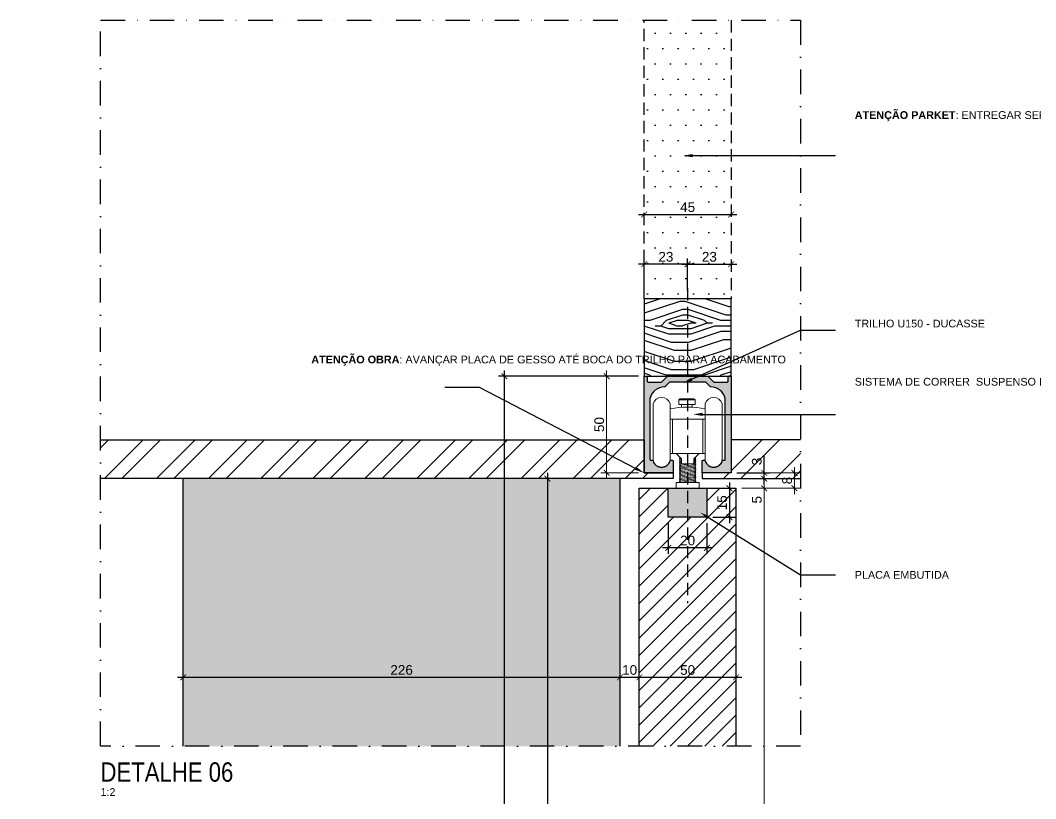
# Model space of a CAD drawing. Header units: millimetres. Extents: x -63251 to 507826, y 5339 to 217512.
# Drawn here: x 153714 to 154239, y 91850 to 92252 of the extents above; entities that cross this region are included whole.
import ezdxf
from ezdxf import colors
from ezdxf.entities.mleader import LeaderData, LeaderLine
from ezdxf.math import Vec2, Vec3

# ---------------------------------------------------------------- set-up
doc = ezdxf.new("R2010")
doc.units = ezdxf.units.MM
doc.header["$PDMODE"] = 3
doc.linetypes.add('TRAÇO 1-1', pattern=[9.525, 6.35, -3.175])
doc.linetypes.add('TRAÇO E PONTO 1-1', pattern=[25.4, 12.7, -6.35, 0, -6.35])
for name, color, linetype in [('A-ANNO-DIMS', 7, 'Continuous'), ('AC-EQUIPAMENTO', 7, 'Continuous'), ('COTAS', 9, 'Continuous'), ('FERRAGEM', 3, 'Continuous'), ('GESSO', 1, 'Continuous'), ('HACHURA', 21, 'Continuous'), ('MARCENARIA . M', 4, 'Continuous'), ('PROJEÇÃO', 8, 'Continuous'), ('TEXTO', 105, 'Continuous'), ('TEXTO TRAÇO PONTO', 105, 'TRAÇO E PONTO 1-1')]:
    doc.layers.add(name, color=color, linetype=linetype)
doc.layers.add('ARQ-COTA', color=12, linetype='Continuous', lineweight=9)
doc.styles.add('1-1', font='arial.ttf', dxfattribs={"height": 0.2})
doc.styles.add('MEDIDA OFICIAL', font='ariblk.ttf')
doc.styles.add('PADRÃO', font='arial.ttf')
doc.styles.add('TITULO', font='swissck.ttf')
doc.dimstyles.new('1-2', dxfattribs={"dimscale": 2, "dimtxt": 2.5, "dimasz": 1.5, "dimexe": 1.5, "dimexo": 1.5, "dimtad": 1, "dimtxsty": 'PADRÃO', "dimblk": 'ARCHTICK', "dimcen": 2.5, "dimdle": 1.5, "dimclrd": 9, "dimclre": 9, "dimclrt": 6, "dimadec": 0, "dimazin": 0, "dimtfac": 1, "dimtmove": 0, "dimatfit": 3, "dimfxl": 1.25, "dimlwd": -1, "dimlwe": -1, "dimarcsym": 0})
doc.dimstyles.new('Med. Ofic.1-2', dxfattribs={"dimscale": 2, "dimtxt": 2.5, "dimasz": 1.5, "dimexe": 1.5, "dimexo": 1.5, "dimtad": 1, "dimtxsty": 'MEDIDA OFICIAL', "dimblk": 'ARCHTICK', "dimcen": 2.5, "dimdle": 1.5, "dimclrd": 9, "dimclre": 9, "dimclrt": 10, "dimadec": 0, "dimazin": 0, "dimtfac": 1, "dimtmove": 0, "dimatfit": 3, "dimfxl": 1.25, "dimlwd": -1, "dimlwe": -1, "dimarcsym": 0})

# ---------------------------------------------------------------- blocks, each defined once
blk = doc.blocks.new('_ArchTick')
at = {"color": 0, "linetype": 'ByBlock', "const_width": 0.15}
blk.add_lwpolyline([(-0.5, -0.5), (0.5, 0.5)], dxfattribs=at)
blk = doc.blocks.new('*D361')
at = {"layer": 'A-ANNO-DIMS', "color": 9, "transparency": 16777216}
for p, q in [((154056.11, 92126.09), (154084.61, 92126.09)), ((154059.11, 92112.64), (154059.11, 92129.09))]:
    blk.add_line(p, q, dxfattribs=at)
at = {"layer": 'Defpoints', "color": 0, "transparency": 16777216}
for p in [(154081.61, 92126.09), (154081.61, 92126.09), (154059.11, 92109.64)]:
    blk.add_point(p, dxfattribs=at)
at = {"layer": 'A-ANNO-DIMS', "color": 9, "transparency": 16777216, "xscale": 3, "yscale": 3, "zscale": 3, "rotation": 180}
blk.add_blockref('_ArchTick', (154059.11, 92126.09), dxfattribs=at)
at = {"layer": 'A-ANNO-DIMS', "color": 9, "transparency": 16777216, "xscale": 3, "yscale": 3, "zscale": 3}
blk.add_blockref('_ArchTick', (154081.61, 92126.09), dxfattribs=at)
at = {"layer": 'A-ANNO-DIMS', "color": 6, "transparency": 16777216, "insert": (154070.36, 92129.9), "char_height": 5, "attachment_point": 5, "style": 'PADRÃO'}
blk.add_mtext('23', dxfattribs=at)
blk = doc.blocks.new('*D362')
at = {"layer": 'A-ANNO-DIMS', "color": 9, "transparency": 16777216}
for p, q in [((154062.11, 92126.09), (154033.61, 92126.09)), ((154036.61, 92112.64), (154036.61, 92129.09)), ((154059.11, 92112.64), (154059.11, 92129.09))]:
    blk.add_line(p, q, dxfattribs=at)
at = {"layer": 'Defpoints', "color": 0, "transparency": 16777216}
for p in [(154036.61, 92126.09), (154036.61, 92109.64), (154059.11, 92109.64)]:
    blk.add_point(p, dxfattribs=at)
at = {"layer": 'A-ANNO-DIMS', "color": 9, "transparency": 16777216, "xscale": 3, "yscale": 3, "zscale": 3, "rotation": 180}
blk.add_blockref('_ArchTick', (154036.61, 92126.09), dxfattribs=at)
at = {"layer": 'A-ANNO-DIMS', "color": 9, "transparency": 16777216, "xscale": 3, "yscale": 3, "zscale": 3}
blk.add_blockref('_ArchTick', (154059.11, 92126.09), dxfattribs=at)
at = {"layer": 'A-ANNO-DIMS', "color": 6, "transparency": 16777216, "insert": (154047.86, 92129.9), "char_height": 5, "attachment_point": 5, "style": 'PADRÃO'}
blk.add_mtext('23', dxfattribs=at)
blk = doc.blocks.new('*D363')
at = {"layer": 'A-ANNO-DIMS', "color": 9, "transparency": 16777216}
blk.add_line((154033.61, 92151.79), (154084.61, 92151.79), dxfattribs=at)
at = {"layer": 'Defpoints', "color": 0, "transparency": 16777216}
for p in [(154036.61, 92151.79), (154081.61, 92151.79), (154081.61, 92151.79)]:
    blk.add_point(p, dxfattribs=at)
at = {"layer": 'A-ANNO-DIMS', "color": 9, "transparency": 16777216, "xscale": 3, "yscale": 3, "zscale": 3, "rotation": 180}
blk.add_blockref('_ArchTick', (154036.61, 92151.79), dxfattribs=at)
at = {"layer": 'A-ANNO-DIMS', "color": 9, "transparency": 16777216, "xscale": 3, "yscale": 3, "zscale": 3}
blk.add_blockref('_ArchTick', (154081.61, 92151.79), dxfattribs=at)
at = {"layer": 'A-ANNO-DIMS', "color": 6, "transparency": 16777216, "insert": (154059.11, 92155.58), "char_height": 5, "attachment_point": 5, "style": 'PADRÃO'}
blk.add_mtext('45', dxfattribs=at)
blk = doc.blocks.new('*D364')
at = {"layer": 'A-ANNO-DIMS', "color": 9, "transparency": 16777216}
for p, q in [((154049.11, 91992.14), (154049.11, 91976.3)), ((154069.11, 91992.14), (154069.11, 91976.3)), ((154072.11, 91979.3), (154046.11, 91979.3))]:
    blk.add_line(p, q, dxfattribs=at)
at = {"layer": 'Defpoints', "color": 0, "transparency": 16777216}
for p in [(154049.11, 91995.14), (154069.11, 91995.14), (154049.11, 91979.3)]:
    blk.add_point(p, dxfattribs=at)
at = {"layer": 'A-ANNO-DIMS', "color": 9, "transparency": 16777216, "xscale": 3, "yscale": 3, "zscale": 3, "rotation": 180}
blk.add_blockref('_ArchTick', (154049.11, 91979.3), dxfattribs=at)
at = {"layer": 'A-ANNO-DIMS', "color": 9, "transparency": 16777216, "xscale": 3, "yscale": 3, "zscale": 3}
blk.add_blockref('_ArchTick', (154069.11, 91979.3), dxfattribs=at)
at = {"layer": 'A-ANNO-DIMS', "color": 6, "transparency": 16777216, "insert": (154059.11, 91983.11), "char_height": 5, "attachment_point": 5, "style": 'PADRÃO'}
blk.add_mtext('20', dxfattribs=at)
blk = doc.blocks.new('*D365')
at = {"layer": 'A-ANNO-DIMS', "color": 9, "transparency": 16777216}
for p, q in [((154072.11, 92010.14), (154083.73, 92010.14)), ((154080.73, 92013.14), (154080.73, 91992.14)), ((154072.11, 91995.14), (154083.73, 91995.14))]:
    blk.add_line(p, q, dxfattribs=at)
at = {"layer": 'Defpoints', "color": 0, "transparency": 16777216}
for p in [(154069.11, 92010.14), (154069.11, 91995.14), (154080.73, 91995.14)]:
    blk.add_point(p, dxfattribs=at)
at = {"layer": 'A-ANNO-DIMS', "color": 9, "transparency": 16777216, "xscale": 3, "yscale": 3, "zscale": 3}
for p, rotation in [((154080.73, 92010.14), 90), ((154080.73, 91995.14), 270)]:
    blk.add_blockref('_ArchTick', p, dxfattribs=dict(at, rotation=rotation))
at = {"layer": 'A-ANNO-DIMS', "color": 6, "transparency": 16777216, "insert": (154076.93, 92002.64), "char_height": 5, "attachment_point": 5, "rotation": 90, "style": 'PADRÃO'}
blk.add_mtext('15', dxfattribs=at)
blk = doc.blocks.new('*D366')
at = {"layer": 'A-ANNO-DIMS', "color": 9, "transparency": 16777216}
blk.add_line((154087.11, 91912.33), (154031.11, 91912.33), dxfattribs=at)
at = {"layer": 'Defpoints', "color": 0, "transparency": 16777216}
for p in [(154034.11, 91912.33), (154034.11, 91912.33), (154084.11, 91912.33)]:
    blk.add_point(p, dxfattribs=at)
at = {"layer": 'A-ANNO-DIMS', "color": 9, "transparency": 16777216, "xscale": 3, "yscale": 3, "zscale": 3, "rotation": 180}
blk.add_blockref('_ArchTick', (154034.11, 91912.33), dxfattribs=at)
at = {"layer": 'A-ANNO-DIMS', "color": 9, "transparency": 16777216, "xscale": 3, "yscale": 3, "zscale": 3}
blk.add_blockref('_ArchTick', (154084.11, 91912.33), dxfattribs=at)
at = {"layer": 'A-ANNO-DIMS', "color": 6, "transparency": 16777216, "insert": (154059.11, 91916.13), "char_height": 5, "attachment_point": 5, "style": 'PADRÃO'}
blk.add_mtext('50', dxfattribs=at)
blk = doc.blocks.new('*D367')
at = {"layer": 'A-ANNO-DIMS', "color": 9, "transparency": 16777216}
blk.add_line((154037.11, 91912.33), (154021.11, 91912.33), dxfattribs=at)
at = {"layer": 'Defpoints', "color": 0, "transparency": 16777216}
for p in [(154024.11, 91912.33), (154024.11, 91912.33), (154034.11, 91912.33)]:
    blk.add_point(p, dxfattribs=at)
at = {"layer": 'A-ANNO-DIMS', "color": 9, "transparency": 16777216, "xscale": 3, "yscale": 3, "zscale": 3, "rotation": 180}
blk.add_blockref('_ArchTick', (154024.11, 91912.33), dxfattribs=at)
at = {"layer": 'A-ANNO-DIMS', "color": 9, "transparency": 16777216, "xscale": 3, "yscale": 3, "zscale": 3}
blk.add_blockref('_ArchTick', (154034.11, 91912.33), dxfattribs=at)
at = {"layer": 'A-ANNO-DIMS', "color": 6, "transparency": 16777216, "insert": (154029.11, 91916.13), "char_height": 5, "attachment_point": 5, "style": 'PADRÃO'}
blk.add_mtext('10', dxfattribs=at)
blk = doc.blocks.new('*D368')
at = {"layer": 'A-ANNO-DIMS', "color": 9, "transparency": 16777216}
blk.add_line((154027.11, 91912.33), (153795.11, 91912.33), dxfattribs=at)
at = {"layer": 'Defpoints', "color": 0, "transparency": 16777216}
for p in [(153798.11, 91912.33), (153798.11, 91912.33), (154024.11, 91912.33)]:
    blk.add_point(p, dxfattribs=at)
at = {"layer": 'A-ANNO-DIMS', "color": 9, "transparency": 16777216, "xscale": 3, "yscale": 3, "zscale": 3, "rotation": 180}
blk.add_blockref('_ArchTick', (153798.11, 91912.33), dxfattribs=at)
at = {"layer": 'A-ANNO-DIMS', "color": 9, "transparency": 16777216, "xscale": 3, "yscale": 3, "zscale": 3}
blk.add_blockref('_ArchTick', (154024.11, 91912.33), dxfattribs=at)
at = {"layer": 'A-ANNO-DIMS', "color": 6, "transparency": 16777216, "insert": (153911.11, 91916.13), "char_height": 5, "attachment_point": 5, "style": 'PADRÃO'}
blk.add_mtext('226', dxfattribs=at)
blk = doc.blocks.new('*D491')
at = {"layer": 'A-ANNO-DIMS', "color": 9, "transparency": 16777216}
for p, q in [((154098.71, 92018.14), (154098.71, 92026.92)), ((154084.61, 92018.14), (154101.71, 92018.14)), ((154084.61, 92015.14), (154101.71, 92015.14)), ((154098.71, 92012.14), (154098.71, 92018.14))]:
    blk.add_line(p, q, dxfattribs=at)
at = {"layer": 'Defpoints', "color": 0, "transparency": 16777216}
for p in [(154081.61, 92018.14), (154081.61, 92015.14), (154098.71, 92018.14)]:
    blk.add_point(p, dxfattribs=at)
at = {"layer": 'A-ANNO-DIMS', "color": 9, "transparency": 16777216, "xscale": 3, "yscale": 3, "zscale": 3}
for p, rotation in [((154098.71, 92018.14), 90), ((154098.71, 92015.14), 270)]:
    blk.add_blockref('_ArchTick', p, dxfattribs=dict(at, rotation=rotation))
at = {"layer": 'A-ANNO-DIMS', "color": 6, "transparency": 16777216, "insert": (154094.91, 92024.03), "char_height": 5, "attachment_point": 5, "rotation": 90, "style": 'PADRÃO'}
blk.add_mtext('3', dxfattribs=at)
blk = doc.blocks.new('*D492')
at = {"layer": 'COTAS', "color": 9, "linetype": 'Continuous', "transparency": 16777216}
blk.add_line((153986.56, 92018.14), (153986.56, 91530.67), dxfattribs=at)
at = {"layer": 'COTAS', "color": 9, "transparency": 16777216}
for p, q in [((153989.56, 92015.14), (153989.56, 92015.14)), ((153989.56, 91533.67), (153989.56, 91533.67))]:
    blk.add_line(p, q, dxfattribs=at)
at = {"layer": 'Defpoints', "color": 0, "transparency": 16777216}
for p in [(153986.56, 92015.14), (153986.56, 91533.67), (153986.56, 91533.67)]:
    blk.add_point(p, dxfattribs=at)
at = {"layer": 'COTAS', "color": 9, "transparency": 16777216, "xscale": 3, "yscale": 3, "zscale": 3}
for p, rotation in [((153986.56, 92015.14), 90), ((153986.56, 91533.67), 270)]:
    blk.add_blockref('_ArchTick', p, dxfattribs=dict(at, rotation=rotation))
at = {"layer": 'COTAS', "color": 10, "transparency": 16777216, "insert": (153982.72, 91774.41), "char_height": 5, "attachment_point": 5, "rotation": 90, "style": 'MEDIDA OFICIAL'}
blk.add_mtext('2925', dxfattribs=at)
blk = doc.blocks.new('*D493')
at = {"layer": 'COTAS', "color": 9, "transparency": 16777216}
for p, q in [((154033.61, 92068.14), (153961.24, 92068.14)), ((153973.72, 91533.67), (153961.24, 91533.67))]:
    blk.add_line(p, q, dxfattribs=at)
at = {"layer": 'COTAS', "color": 9, "linetype": 'Continuous', "transparency": 16777216}
blk.add_line((153964.24, 92071.14), (153964.24, 91530.67), dxfattribs=at)
at = {"layer": 'Defpoints', "color": 0, "transparency": 16777216}
for p in [(154036.61, 92068.14), (153964.24, 91533.67), (153976.72, 91533.67)]:
    blk.add_point(p, dxfattribs=at)
at = {"layer": 'COTAS', "color": 9, "transparency": 16777216, "xscale": 3, "yscale": 3, "zscale": 3}
for p, rotation in [((153964.24, 92068.14), 90), ((153964.24, 91533.67), 270)]:
    blk.add_blockref('_ArchTick', p, dxfattribs=dict(at, rotation=rotation))
at = {"layer": 'COTAS', "color": 10, "transparency": 16777216, "insert": (153960.41, 91800.91), "char_height": 5, "attachment_point": 5, "rotation": 90, "style": 'MEDIDA OFICIAL'}
blk.add_mtext('2978', dxfattribs=at)
blk = doc.blocks.new('*D494')
at = {"layer": 'ARQ-COTA', "color": 9, "transparency": 16777216}
for p, q in [((154087.11, 92010.14), (154101.71, 92010.14)), ((154098.71, 92013.14), (154098.71, 91535.67)), ((154087.11, 91538.67), (154101.71, 91538.67))]:
    blk.add_line(p, q, dxfattribs=at)
at = {"layer": 'Defpoints', "color": 0, "transparency": 16777216}
for p in [(154084.11, 92010.14), (154084.11, 91538.67), (154098.71, 91538.67)]:
    blk.add_point(p, dxfattribs=at)
at = {"layer": 'ARQ-COTA', "color": 9, "transparency": 16777216, "xscale": 3, "yscale": 3, "zscale": 3}
for p, rotation in [((154098.71, 92010.14), 90), ((154098.71, 91538.67), 270)]:
    blk.add_blockref('_ArchTick', p, dxfattribs=dict(at, rotation=rotation))
at = {"layer": 'ARQ-COTA', "color": 6, "transparency": 16777216, "insert": (154094.91, 91774.41), "char_height": 5, "attachment_point": 5, "rotation": 90, "style": 'PADRÃO'}
blk.add_mtext('2915', dxfattribs=at)
blk = doc.blocks.new('*D496')
at = {"layer": 'ARQ-COTA', "color": 9, "transparency": 16777216}
for p, q in [((154087.11, 92015.14), (154101.71, 92015.14)), ((154098.71, 92018.14), (154098.71, 92010.14)), ((154087.11, 92010.14), (154101.71, 92010.14)), ((154098.71, 92010.14), (154098.71, 92001.33))]:
    blk.add_line(p, q, dxfattribs=at)
at = {"layer": 'Defpoints', "color": 0, "transparency": 16777216}
for p in [(154084.11, 92015.14), (154084.11, 92010.14), (154098.71, 92010.14)]:
    blk.add_point(p, dxfattribs=at)
at = {"layer": 'ARQ-COTA', "color": 9, "transparency": 16777216, "xscale": 3, "yscale": 3, "zscale": 3}
for p, rotation in [((154098.71, 92015.14), 90), ((154098.71, 92010.14), 270)]:
    blk.add_blockref('_ArchTick', p, dxfattribs=dict(at, rotation=rotation))
at = {"layer": 'ARQ-COTA', "color": 6, "transparency": 16777216, "insert": (154094.92, 92004.24), "char_height": 5, "attachment_point": 5, "rotation": 90, "style": 'PADRÃO'}
blk.add_mtext('5', dxfattribs=at)
blk = doc.blocks.new('*D497')
at = {"layer": 'ARQ-COTA', "color": 9, "transparency": 16777216}
for p, q in [((154114.38, 92007.14), (154114.38, 92021.14)), ((154084.61, 92018.14), (154117.38, 92018.14)), ((154087.11, 92010.14), (154117.38, 92010.14))]:
    blk.add_line(p, q, dxfattribs=at)
at = {"layer": 'Defpoints', "color": 0, "transparency": 16777216}
for p in [(154081.61, 92018.14), (154114.38, 92018.14), (154084.11, 92010.14)]:
    blk.add_point(p, dxfattribs=at)
at = {"layer": 'ARQ-COTA', "color": 9, "transparency": 16777216, "xscale": 3, "yscale": 3, "zscale": 3}
for p, rotation in [((154114.38, 92018.14), 90), ((154114.38, 92010.14), 270)]:
    blk.add_blockref('_ArchTick', p, dxfattribs=dict(at, rotation=rotation))
at = {"layer": 'ARQ-COTA', "color": 6, "transparency": 16777216, "insert": (154110.58, 92014.14), "char_height": 5, "attachment_point": 5, "rotation": 90, "style": 'PADRÃO'}
blk.add_mtext('8', dxfattribs=at)
blk = doc.blocks.new('*D498')
at = {"layer": 'ARQ-COTA', "color": 9, "transparency": 16777216}
for p, q in [((154033.61, 92068.14), (154014.21, 92068.14)), ((154017.21, 92071.14), (154017.21, 92015.14)), ((154033.61, 92018.14), (154014.21, 92018.14))]:
    blk.add_line(p, q, dxfattribs=at)
at = {"layer": 'Defpoints', "color": 0, "transparency": 16777216}
for p in [(154036.61, 92068.14), (154017.21, 92018.14), (154036.61, 92018.14)]:
    blk.add_point(p, dxfattribs=at)
at = {"layer": 'ARQ-COTA', "color": 9, "transparency": 16777216, "xscale": 3, "yscale": 3, "zscale": 3}
for p, rotation in [((154017.21, 92068.14), 90), ((154017.21, 92018.14), 270)]:
    blk.add_blockref('_ArchTick', p, dxfattribs=dict(at, rotation=rotation))
at = {"layer": 'ARQ-COTA', "color": 6, "transparency": 16777216, "insert": (154013.41, 92043.14), "char_height": 5, "attachment_point": 5, "rotation": 90, "style": 'PADRÃO'}
blk.add_mtext('50', dxfattribs=at)

msp = doc.modelspace()

# ---------------------------------------------------------------- hatches: boundary and pattern name
at = {"layer": 'AC-EQUIPAMENTO'}
h = msp.add_hatch(dxfattribs=at)
h.set_pattern_fill('ANSI31', color=8, scale=2)
h.set_pattern_definition([(45, (958.4336, 3613.504), (-4.49012806, 4.49012806), [])])
h.paths.add_polyline_path([(154034.114, 91876.718), (154084.114, 91876.718), (154084.114, 92010.143), (154069.114, 92010.143), (154069.114, 91995.143), (154049.114, 91995.143), (154049.114, 92010.143), (154034.114, 92010.143)])
at = {"layer": 'HACHURA', "true_color": 0x636466}
h = msp.add_hatch(dxfattribs=at)
h.set_pattern_fill('PATRON00077', color=251, scale=40, angle=135, pattern_type=2)
h.set_pattern_definition([(135, (93936.83, -17138.35), (-56.568542, 4e-15), [2, -38]), (225, (93915.618, -17136.934), (-7e-15, -56.568542), [4, -36]), (180, (93924.103, -17139.762), (-28.284271, -28.284271), [2.828, -8.484, 2.828, -5.656, 19.8, -16.9725425]), (180, (93939.66, -17138.348), (-28.284271, -28.284271), [2.8284, -5.6568, 2.8284, -45.2549425]), (180, (93926.931, -17131.277), (-28.284271, -28.284271), [2.8284, -53.740142]), (180, (93925.517, -17127.035), (-28.284271, -28.284271), [2.8284, -53.740142]), (180, (93926.931, -17134.106), (-28.284271, -28.284271), [2.8284, -53.740142]), (180, (93926.931, -17136.934), (-28.284271, -28.284271), [5.6568, -50.911742]), (180, (93898.647, -17151.076), (-28.284271, -28.284271), [5.6568, -50.911742]), (180, (93928.346, -17141.177), (-28.284271, -28.284271), [11.3136, -45.254942]), (180, (93928.346, -17144.005), (-28.284271, -28.284271), [11.3136, -45.254942]), (180, (93901.476, -17134.106), (-28.284271, -28.284271), [11.3136, -45.254942]), (180, (93926.931, -17148.248), (-28.284271, -28.284271), [8.48528, -48.083262]), (180, (93928.346, -17158.147), (-28.284271, -28.284271), [8.48528, -48.083262]), (180, (93928.346, -17152.49), (-28.284271, -28.284271), [8.48528, -48.083262]), (180, (93901.476, -17142.59), (-28.284271, -28.284271), [14.142136, -42.426406]), (180, (93902.89, -17146.834), (-28.284271, -28.284271), [14.142136, -42.426406]), (180, (93907.132, -17136.934), (-28.284271, -28.284271), [19.79899, -36.769553]), (161.565051, (93931.174, -17138.348), (-28.2842713, 28.2842712), [4.472136, -84.970583]), (161.565051, (93917.032, -17141.177), (-28.2842713, 28.2842712), [4.472136, -84.970583]), (161.565051, (93921.275, -17139.762), (-28.2842713, 28.2842712), [4.472136, -84.970583]), (161.565051, (93935.417, -17136.934), (-28.2842713, 28.2842712), [8.944272, -80.498447]), (161.565051, (93917.032, -17144.005), (-28.2842713, 28.2842712), [13.416408, -76.026311]), (161.565051, (93918.446, -17148.248), (-28.2842713, 28.2842712), [17.888544, -71.554175]), (161.565051, (93919.86, -17152.49), (-28.2842713, 28.2842712), [17.888544, -71.554175]), (161.565051, (93915.618, -17165.218), (-28.2842713, 28.2842712), [17.888544, -71.554175]), (161.565051, (93918.446, -17162.39), (-28.2842713, 28.2842712), [22.36068, -67.082039]), (161.565051, (93919.86, -17158.147), (-28.2842713, 28.2842712), [22.36068, -67.082039]), (198.434949, (93921.275, -17136.934), (-28.2842712, -28.2842712), [4.472136, -84.970583]), (198.434949, (93928.346, -17138.348), (-28.2842712, -28.2842712), [4.472136, -84.970583]), (198.434949, (93936.831, -17138.348), (-28.2842712, -28.2842712), [8.944272, -80.498447]), (198.434949, (93924.103, -17134.106), (-28.2842712, -28.2842712), [8.944272, -80.498447]), (198.434949, (93941.074, -17139.762), (-28.2842712, -28.2842712), [13.416408, -76.026311]), (198.434949, (93943.902, -17142.591), (-28.2842712, -28.2842712), [17.888544, -71.554175]), (198.434949, (93917.032, -17118.55), (-28.2842712, -28.2842712), [17.888544, -71.554175]), (198.434949, (93924.103, -17131.277), (-28.2842712, -28.2842712), [17.888544, -71.554175]), (198.434949, (93921.275, -17122.792), (-28.2842712, -28.2842712), [22.36068, -67.082039]), (198.434949, (93922.689, -17127.035), (-28.2842712, -28.2842712), [22.36068, -67.082039])])
h.paths.add_polyline_path([(154081.614, 92068.143), (154081.614, 92108.143), (154036.614, 92108.143), (154036.614, 92068.143)])
at = {"layer": 'HACHURA'}
h = msp.add_hatch(dxfattribs=at)
h.set_pattern_fill('ANSI32', color=8, scale=2)
h.set_pattern_definition([(45, (-124173.78, 25838.422), (-13.4703842, 13.4703842), []), (45, (-124164.8, 25838.422), (-13.4703842, 13.4703842), [])])
h.paths.add_polyline_path([(153755.29, 92035.143), (153755.29, 92015.143), (154051.614, 92015.143), (154051.614, 92018.143), (154036.614, 92018.143), (154036.614, 92035.143)])
h = msp.add_hatch(dxfattribs=at)
h.set_pattern_fill('ANSI32', color=8, scale=2)
h.set_pattern_definition([(45, (-124203.782, 25838.422), (-13.4703842, 13.4703842), []), (45, (-124194.801, 25838.422), (-13.4703842, 13.4703842), [])])
h.paths.add_polyline_path([(154117.586, 92015.143), (154117.586, 92035.143), (154081.614, 92035.143), (154081.614, 92018.143), (154066.614, 92018.143), (154066.614, 92015.143)])
at = {"layer": 'HACHURA', "true_color": 0xba9673}
h = msp.add_hatch(color=33, dxfattribs=at)
h.dxf.hatch_style = 1
h.paths.add_polyline_path([(153798.114, 91876.718), (154024.114, 91876.718), (154024.114, 92015.143), (153798.114, 92015.144)])
at = {"layer": 'MARCENARIA . M'}
h = msp.add_hatch(dxfattribs=at)
h.set_pattern_fill('DOTS', color=8, scale=5)
h.set_pattern_definition([(0, (36670.4204, 62210.147), (3.96875, 7.9375), [0, -7.9375])])
h.paths.add_polyline_path([(154081.614, 92252.273), (154036.614, 92252.273), (154036.614, 92108.143), (154081.614, 92108.143)])
h = msp.add_hatch(color=8, dxfattribs=at)
h.dxf.hatch_style = 1
h.paths.add_polyline_path([(154041.2, 92024.279, 0.3360552), (154040.719, 92024.643), (154040.114, 92024.643, -0.4142136), (154039.614, 92025.143), (154039.614, 92056.643, -0.3352357), (154047.16, 92062.641, 0.1925047), (154047.501, 92062.787), (154049.71, 92064.997, -0.1989124), (154050.064, 92065.143), (154058.537, 92065.143, 0.2679492), (154058.97, 92065.393), (154059.114, 92065.643), (154059.259, 92065.393, 0.2679492), (154059.692, 92065.143), (154068.165, 92065.143, -0.1989124), (154068.518, 92064.997), (154070.728, 92062.787, 0.1925047), (154071.069, 92062.641, -0.3352357), (154078.614, 92056.643), (154078.614, 92025.143, -0.4142136), (154078.114, 92024.643), (154077.51, 92024.643, 0.3360552), (154077.029, 92024.279, -0.3533018), (154072.614, 92021.143, -0.3533018), (154068.2, 92024.279, 0.3360552), (154067.719, 92024.643), (154067.114, 92024.643, 0.4142136), (154066.614, 92024.143), (154066.614, 92018.143), (154081.614, 92018.143), (154081.614, 92038.143), (154081.614, 92068.143), (154080.614, 92068.143, 0.4142136), (154080.114, 92067.643), (154080.114, 92065.643, -0.4142136), (154079.614, 92065.143), (154072.821, 92065.143, -0.1989124), (154072.468, 92065.29), (154069.761, 92067.997, 0.1989124), (154069.407, 92068.143), (154048.821, 92068.143, 0.1989124), (154048.468, 92067.997), (154045.761, 92065.29, -0.1989124), (154045.407, 92065.143), (154039.614, 92065.143), (154038.614, 92065.143, -0.4142136), (154038.114, 92065.643), (154038.114, 92067.643, 0.4142136), (154037.614, 92068.143), (154036.614, 92068.143), (154036.614, 92018.143), (154051.614, 92018.143), (154051.614, 92024.143, 0.4142136), (154051.114, 92024.643), (154050.51, 92024.643, 0.3360552), (154050.029, 92024.279, -0.3533018), (154045.614, 92021.143, -0.3533018)])
h = msp.add_hatch(color=8, dxfattribs=at)
h.dxf.hatch_style = 1
h.paths.add_polyline_path([(154049.114, 92010.143), (154049.114, 91995.143), (154069.114, 91995.143), (154069.114, 92010.143)])

# ---------------------------------------------------------------- linework, layer by layer
at = {"layer": 'FERRAGEM', "color": 1, "lineweight": 5}
for p, q in [((154050.029, 92045.981), (154068.2, 92045.981)), ((154050.029, 92028.182), (154053.113, 92028.182)), ((154065.116, 92028.182), (154068.2, 92028.182)), ((154059.114, 92015.143), (154059.114, 92012.143))]:
    msp.add_line(p, q, dxfattribs=at)
at = {"layer": 'FERRAGEM'}
for points in [[(154036.614, 92068.143), (154081.614, 92068.143), (154081.614, 92108.143), (154036.614, 92108.143)], [(154049.114, 92010.143), (154069.114, 92010.143), (154069.114, 91995.143), (154049.114, 91995.143)]]:
    msp.add_lwpolyline(points, close=True, dxfattribs=at)
msp.add_lwpolyline([(154045.614, 92021.143, 0.3533018), (154050.029, 92024.279, -0.3360552), (154050.51, 92024.643), (154051.114, 92024.643, -0.4142136), (154051.614, 92024.143), (154051.614, 92018.143), (154036.614, 92018.143), (154036.614, 92068.143), (154037.614, 92068.143, -0.4142136), (154038.114, 92067.643), (154038.114, 92065.643, 0.4142136), (154038.614, 92065.143), (154039.614, 92065.143), (154045.407, 92065.143, 0.1989124), (154045.761, 92065.29), (154048.468, 92067.997, -0.1989124), (154048.821, 92068.143), (154069.407, 92068.143, -0.1989124), (154069.761, 92067.997), (154072.468, 92065.29, 0.1989124), (154072.821, 92065.143), (154079.614, 92065.143, 0.4142136), (154080.114, 92065.643), (154080.114, 92067.643, -0.4142136), (154080.614, 92068.143), (154081.614, 92068.143), (154081.614, 92018.143), (154066.614, 92018.143), (154066.614, 92024.143, -0.4142136), (154067.114, 92024.643), (154067.719, 92024.643, -0.3360552), (154068.2, 92024.279, 0.3533018), (154072.614, 92021.143, 0.3533018), (154077.029, 92024.279, -0.3360552), (154077.51, 92024.643), (154078.114, 92024.643, 0.4142136), (154078.614, 92025.143), (154078.614, 92056.643, 0.3352357), (154071.069, 92062.641, -0.1925047), (154070.728, 92062.787), (154068.518, 92064.997, 0.1989124), (154068.165, 92065.143), (154059.692, 92065.143, -0.2679492), (154059.259, 92065.393), (154059.114, 92065.643), (154058.97, 92065.393, -0.2679492), (154058.537, 92065.143), (154050.064, 92065.143, 0.1989124), (154049.71, 92064.997), (154047.501, 92062.787, -0.1925047), (154047.16, 92062.641, 0.3352357), (154039.614, 92056.643), (154039.614, 92025.143, 0.4142136), (154040.114, 92024.643), (154040.719, 92024.643, -0.3360552), (154041.2, 92024.279, 0.3533018), (154045.614, 92021.143, -0.3533018)], format="xyb", dxfattribs=at)
at = {"layer": 'FERRAGEM', "color": 1, "lineweight": 5}
for points in [[(154041.2, 92024.294), (154041.2, 92053.992, -0.7138097), (154050.029, 92053.992), (154050.029, 92024.294, -0.7138097)], [(154068.2, 92024.294), (154068.2, 92053.992, -0.7138097), (154077.029, 92053.992), (154077.029, 92024.294, -0.7138097)]]:
    msp.add_lwpolyline(points, format="xyb", close=True, dxfattribs=at)
for points in [[(154054.508, 92053.47), (154054.508, 92055.837), (154055.154, 92056.482), (154062.363, 92056.482), (154063.008, 92055.837), (154063.008, 92053.47)], [(154054.508, 92055.837), (154063.008, 92055.837)], [(154054.508, 92053.47), (154063.008, 92053.47)], [(154056.014, 92052.091), (154056.014, 92053.47)], [(154061.502, 92052.116), (154061.502, 92053.47)], [(154051.219, 92028.182), (154051.219, 92045.981), (154067.01, 92045.981), (154067.01, 92028.182), (154051.219, 92028.182)], [(154065.116, 92028.182), (154062.295, 92025.362), (154062.295, 92022.764), (154055.933, 92022.764), (154055.933, 92025.362), (154053.113, 92028.182)], [(154054.929, 92020.787), (154055.334, 92021.192), (154054.929, 92021.597), (154055.334, 92021.867), (154054.929, 92022.272), (154055.334, 92022.542), (154054.929, 92022.947), (154055.334, 92023.217), (154054.929, 92023.622), (154055.334, 92023.892), (154054.929, 92024.297), (154055.334, 92024.567), (154054.929, 92024.972), (154055.334, 92025.242), (154054.929, 92025.647), (154055.334, 92025.917), (154054.929, 92026.322), (154054.951, 92026.345)], [(154055.805, 92025.49), (154054.929, 92025.377)], [(154054.929, 92024.702), (154055.933, 92024.832)], [(154054.929, 92024.027), (154055.933, 92024.157)], [(154062.295, 92024.978), (154063.3, 92025.107), (154062.895, 92025.512), (154063.3, 92025.782)], [(154062.295, 92024.302), (154063.3, 92024.432), (154062.895, 92024.837), (154063.3, 92025.107)], [(154062.295, 92023.627), (154063.3, 92023.757), (154062.895, 92024.162), (154063.3, 92024.432), (154062.295, 92024.302)], [(154062.629, 92025.696), (154063.3, 92025.782), (154063.008, 92026.075)], [(154054.843, 92019.965), (154063.214, 92021.045), (154062.809, 92021.451), (154063.214, 92021.721), (154054.843, 92020.64)], [(154054.929, 92023.352), (154055.933, 92023.482)], [(154055.933, 92023.482), (154054.929, 92023.352)], [(154054.929, 92021.327), (154063.3, 92022.407), (154062.895, 92022.812), (154063.3, 92023.082)], [(154055.933, 92022.806), (154054.929, 92022.677)], [(154054.929, 92022.677), (154055.933, 92022.806)], [(154054.929, 92022.002), (154060.834, 92022.764)], [(154054.929, 92020.651), (154063.3, 92021.732), (154062.895, 92022.137), (154063.3, 92022.407)], [(154054.929, 92019.301), (154063.3, 92020.381), (154062.895, 92020.786), (154063.3, 92021.057), (154054.929, 92019.976)], [(154055.117, 92013.143), (154055.334, 92013.36), (154054.929, 92013.63), (154055.334, 92014.035), (154054.929, 92014.305), (154055.334, 92014.71), (154054.929, 92015.115), (154055.334, 92015.521), (154054.929, 92015.791), (154055.334, 92016.196), (154054.929, 92016.466), (154055.334, 92016.871), (154054.929, 92017.141), (154055.334, 92017.546), (154054.929, 92017.951), (154055.334, 92018.356), (154054.929, 92018.626), (154055.334, 92019.031), (154054.929, 92019.301), (154055.334, 92019.706), (154054.929, 92019.976), (154055.334, 92020.381), (154054.929, 92020.786)], [(154054.929, 92018.626), (154063.3, 92019.706), (154062.895, 92020.111), (154063.3, 92020.381)], [(154054.929, 92017.951), (154063.3, 92019.031), (154062.895, 92019.436), (154063.3, 92019.706)], [(154054.929, 92017.276), (154063.3, 92018.356), (154062.895, 92018.761), (154063.3, 92019.031)], [(154062.295, 92022.952), (154063.3, 92023.082), (154062.895, 92023.487), (154063.3, 92023.757), (154062.295, 92023.627)], [(154054.843, 92016.59), (154063.214, 92017.67), (154062.809, 92018.075), (154063.214, 92018.345), (154054.843, 92017.265)], [(154054.843, 92013.214), (154063.214, 92014.294), (154062.809, 92014.699), (154063.214, 92014.969), (154054.843, 92013.889)], [(154054.929, 92015.926), (154063.3, 92017.006), (154062.895, 92017.411), (154063.3, 92017.681), (154054.929, 92016.601)], [(154054.929, 92015.251), (154063.3, 92016.331), (154062.895, 92016.736), (154063.3, 92017.006)], [(154054.929, 92014.575), (154063.3, 92015.656), (154062.895, 92016.061), (154063.3, 92016.331)], [(154054.929, 92013.9), (154063.3, 92014.98), (154062.895, 92015.386), (154063.3, 92015.656)], [(154059.527, 92013.143), (154063.3, 92013.63), (154062.895, 92014.035), (154063.3, 92014.305), (154054.929, 92013.225)], [(154063.112, 92013.143), (154062.895, 92013.36), (154063.3, 92013.63)]]:
    msp.add_lwpolyline(points, dxfattribs=at)
msp.add_lwpolyline([(154053.113, 92013.143), (154065.116, 92013.143), (154065.116, 92010.143), (154053.113, 92010.143)], close=True, dxfattribs=at)
msp.add_arc((154059.114, 92005.204), 46.973, 78.84742, 101.15258, dxfattribs=at)
at = {"layer": 'GESSO', "color": 1}
for points in [[(153755.29, 92035.143), (154036.614, 92035.143), (154036.614, 92018.143), (154051.614, 92018.143), (154051.614, 92015.143), (153755.29, 92015.143)], [(154117.586, 92035.143), (154081.614, 92035.143), (154081.614, 92018.143), (154066.614, 92018.143), (154066.614, 92015.143), (154117.586, 92015.143)]]:
    msp.add_lwpolyline(points, dxfattribs=at)
at = {"layer": 'MARCENARIA . M', "color": 254, "linetype": 'TRAÇO 1-1'}
msp.add_line((154059.114, 92113.642), (154059.114, 91950.659), dxfattribs=at)
at = {"layer": 'MARCENARIA . M'}
for p, q in [((153798.114, 91876.718), (153798.114, 92015.143)), ((153798.114, 91876.718), (153798.114, 92015.143)), ((154024.114, 91876.718), (154024.114, 92015.143))]:
    msp.add_line(p, q, dxfattribs=at)
msp.add_lwpolyline([(154034.114, 91876.718), (154034.114, 92010.143), (154084.114, 92010.143), (154084.114, 91876.718)], dxfattribs=at)
at = {"layer": 'PROJEÇÃO', "color": 8, "linetype": 'TRAÇO 1-1'}
msp.add_lwpolyline([(154081.614, 92252.273), (154081.614, 92108.143), (154036.614, 92108.143), (154036.614, 92252.273)], dxfattribs=at)
at = {"layer": 'TEXTO TRAÇO PONTO'}
msp.add_lwpolyline([(153755.29, 92252.273), (154117.586, 92252.273), (154117.586, 91876.718), (153755.29, 91876.718)], close=True, dxfattribs=at)

# ---------------------------------------------------------------- texts
at = {"layer": 'TEXTO', "color": 1, "insert": (153755.29, 91858.218), "char_height": 10, "width": 220.061, "attachment_point": 7, "style": 'TITULO'}
msp.add_mtext('DETALHE 06', dxfattribs=at)
at = {"layer": 'TEXTO', "insert": (153755.29, 91855.018), "char_height": 4, "width": 48, "attachment_point": 1, "style": 'PADRÃO'}
msp.add_mtext('1:2', dxfattribs=at)

# ---------------------------------------------------------------- dimensions: what is measured, and where the dimension line sits
at = {"layer": 'A-ANNO-DIMS'}
for base, p1, p2, picture, middle in [((154081.614, 92151.786), (154036.614, 92151.786), (154081.614, 92151.786), '*D363', (154059.114, 92155.579)), ((154049.114, 91979.304), (154069.114, 91995.143), (154049.114, 91995.143), '*D364', (154059.114, 91983.107)), ((154034.114, 91912.326), (154084.114, 91912.326), (154034.114, 91912.326), '*D366', (154059.114, 91916.129))]:
    dim = msp.add_linear_dim(base=base, p1=p1, p2=p2, dimstyle='1-2', dxfattribs=at)
    dim.commit()
    dim.dimension.update_dxf_attribs({"geometry": picture, "text_midpoint": middle})
for base, p1, p2, override, picture, middle in [((154036.614273532, 92126.093826046), (154059.114273532, 92109.640516313), (154036.614273532, 92109.640581878), {"dimdec": 0}, '*D362', (154047.864273532, 92129.898396306)), ((154081.614273532, 92126.093826046), (154059.114273532, 92109.640516313), (154081.614273532, 92126.093826046), {"dimdec": 0}, '*D361', (154070.364273532, 92129.898396306)), ((153798.114, 91912.326), (154024.114, 91912.326), (153798.114, 91912.326), {"dimtmove": 1}, '*D368', (153911.114, 91916.129)), ((154024.114, 91912.326), (154034.114, 91912.326), (154024.114, 91912.326), {"dimtmove": 1}, '*D367', (154029.114, 91916.129))]:
    dim = msp.add_linear_dim(base=base, p1=p1, p2=p2, dimstyle='1-2', override=override, dxfattribs=at)
    dim.commit()
    dim.dimension.update_dxf_attribs({"geometry": picture, "text_midpoint": middle})
for base, p1, p2, picture, middle in [((154098.715, 92018.143), (154081.614, 92015.143), (154081.614, 92018.143), '*D491', (154094.91, 92024.03)), ((154080.733, 91995.143), (154069.114, 92010.143), (154069.114, 91995.143), '*D365', (154076.93, 92002.643))]:
    dim = msp.add_linear_dim(base=base, p1=p1, p2=p2, angle=90, dimstyle='1-2', dxfattribs=at)
    dim.commit()
    dim.dimension.update_dxf_attribs({"geometry": picture, "text_midpoint": middle})
at = {"layer": 'ARQ-COTA'}
for base, p1, p2, picture, middle in [((154017.21, 92018.143), (154036.614, 92068.143), (154036.614, 92018.143), '*D498', (154013.407, 92043.143)), ((154114.379, 92018.143), (154084.114, 92010.143), (154081.614, 92018.143), '*D497', (154110.576, 92014.143)), ((154098.715, 92010.143), (154084.114, 92015.143), (154084.114, 92010.143), '*D496', (154094.922, 92004.236))]:
    dim = msp.add_linear_dim(base=base, p1=p1, p2=p2, angle=90, dimstyle='1-2', dxfattribs=at)
    dim.commit()
    dim.dimension.update_dxf_attribs({"geometry": picture, "text_midpoint": middle})
dim = msp.add_linear_dim(base=(154098.715, 91538.669), p1=(154084.114, 92010.143), p2=(154084.114, 91538.669), angle=90, text='2915', dimstyle='1-2', dxfattribs=at)
dim.commit()
dim.dimension.update_dxf_attribs({"geometry": '*D494', "text_midpoint": (154094.912, 91774.406)})
at = {"layer": 'COTAS'}
for base, p1, p2, text, picture, middle in [((153964.24, 91533.669), (154036.614, 92068.143), (153976.72, 91533.669), '2978', '*D493', (153960.405, 91800.906)), ((153986.56, 91533.669), (153986.56, 92015.143), (153986.56, 91533.669), '2925', '*D492', (153982.725, 91774.406))]:
    dim = msp.add_linear_dim(base=base, p1=p1, p2=p2, angle=90, text=text, dimstyle='Med. Ofic.1-2', dxfattribs=at)
    dim.commit()
    dim.dimension.update_dxf_attribs({"geometry": picture, "text_midpoint": middle})

# ---------------------------------------------------------------- leaders
at = {"layer": 'COTAS', "ltscale": 0.4}
ml = msp.add_multileader_mtext('Standard', dxfattribs=at)
ml.set_content('BIT 5x5mm', color=105, style='1-1')
ml.set_leader_properties(color=256, linetype='ByLayer', lineweight=-1)
ml.build(insert=Vec2(0, 0))
ml.multileader.update_dxf_attribs({"text_left_attachment_type": 2, "text_right_attachment_type": 2, "dogleg_length": 0.36, "arrow_head_size": 2, "scale": 20})
ctx = ml.context
ctx.base_point, ctx.scale, ctx.arrow_head_size, ctx.landing_gap_size, ctx.plane_origin = Vec3(152705.458, 92232.573), 20, 2, 4, Vec3(152636.483, 92199.697)
ctx.left_attachment, ctx.right_attachment = 2, 2
notes = []
notes.append((ctx, [(0, (1, 1, 0), (152695.399, 92232.573), (1, 0), 10.059, [(0, [(152695.414, 92218.866)], 0, [])])]))
ctx.mtext.insert, ctx.mtext.width, ctx.mtext.flow_direction = Vec3(152709.458, 92234.607), 80.51012, 5
ml = msp.add_multileader_mtext('Standard', dxfattribs=at)
ml.set_content('BIT 5x5mm', color=105, style='1-1')
ml.set_leader_properties(color=256, linetype='ByLayer', lineweight=-1)
ml.build(insert=Vec2(0, 0))
ml.multileader.update_dxf_attribs({"text_left_attachment_type": 2, "text_right_attachment_type": 2, "dogleg_length": 0.36, "arrow_head_size": 2, "scale": 20})
ctx = ml.context
ctx.base_point, ctx.scale, ctx.arrow_head_size, ctx.landing_gap_size, ctx.plane_origin = Vec3(153146.432, 92232.573), 20, 2, 4, Vec3(153251.202, 92190.361)
ctx.left_attachment, ctx.right_attachment = 2, 2
notes.append((ctx, [(0, (1, 1, 0), (153192.286, 92232.573), (-1, 0), 10.059, [(0, [(153192.271, 92218.865)], 0, [])])]))
ctx.mtext.insert, ctx.mtext.width, ctx.mtext.flow_direction = Vec3(153150.432, 92234.607), 80.51012, 5
at = {"layer": 'COTAS'}
ml = msp.add_multileader_mtext('Standard', dxfattribs=at)
ml.set_content('\\A1;{\\fArial|b1|i0|c0|p34;\\C10;ATENÇÃO PARKET}: ENTREGAR SEPTO COM REFORÇO PARA FIXAÇÃO DE BATENTE', color=105, style='1-1')
ml.set_leader_properties(color=256, linetype='ByLayer', lineweight=-1)
ml.build(insert=Vec2(0, 0))
ml.multileader.update_dxf_attribs({"text_left_attachment_type": 2, "text_right_attachment_type": 2, "dogleg_length": 0.9, "arrow_head_size": 5, "scale": 20})
ctx = ml.context
ctx.base_point, ctx.scale, ctx.arrow_head_size, ctx.landing_gap_size, ctx.plane_origin = Vec3(154135.586, 92182.254), 20, 5, 10, Vec3(153892.119, 90388.701)
ctx.left_attachment, ctx.right_attachment = 2, 2
notes.append((ctx, [(0, (1, 1, 0), (154117.586, 92182.254), (1, 0), 18, [(0, [(154056.686, 92182.254)], 0, [])])]))
ctx.mtext.insert, ctx.mtext.width, ctx.mtext.defined_height, ctx.mtext.flow_direction = Vec3(154145.586, 92205.256), 46.86663, 93.878, 5
ml = msp.add_multileader_mtext('Standard', dxfattribs=at)
ml.set_content('TRILHO U150 - DUCASSE', color=105, style='1-1')
ml.set_leader_properties(color=256, linetype='ByLayer', lineweight=-1)
ml.build(insert=Vec2(0, 0))
ml.multileader.update_dxf_attribs({"text_left_attachment_type": 2, "text_right_attachment_type": 2, "dogleg_length": 0.36, "arrow_head_size": 5, "scale": 20})
ctx = ml.context
ctx.base_point, ctx.scale, ctx.arrow_head_size, ctx.landing_gap_size, ctx.plane_origin = Vec3(154135.586, 92091.959), 20, 5, 10, Vec3(153947.357, 90213.437)
ctx.left_attachment, ctx.right_attachment = 2, 2
notes.append((ctx, [(0, (1, 1, 0), (154117.586, 92091.959), (1, 0), 18, [(0, [(154056.686, 92064.521)], 0, [])])]))
ctx.mtext.insert, ctx.mtext.width, ctx.mtext.defined_height, ctx.mtext.flow_direction = Vec3(154145.586, 92097.396), 47.70321, 39.94, 5
ml = msp.add_multileader_mtext('Standard', dxfattribs=at)
ml.set_content('\\A1;{\\fArial|b1|i0|c0|p34;\\C10;ATENÇÃO OBRA}: AVANÇAR PLACA DE GESSO ATÉ BOCA DO TRILHO PARA ACABAMENTO ', color=105, style='1-1')
ml.set_leader_properties(color=256, linetype='ByLayer', lineweight=-1)
ml.build(insert=Vec2(0, 0))
ml.multileader.update_dxf_attribs({"text_left_attachment_type": 2, "text_right_attachment_type": 2, "dogleg_length": 0.9, "arrow_head_size": 5, "scale": 20})
ctx = ml.context
ctx.base_point, ctx.scale, ctx.arrow_head_size, ctx.landing_gap_size, ctx.plane_origin = Vec3(153854.375, 92062.342), 20, 5, 10, Vec3(154230.43, 90310.41)
ctx.left_attachment, ctx.right_attachment = 2, 2
notes.append((ctx, [(0, (1, 1, 0), (153951.445, 92062.342), (-1, 0), 18, [(0, [(154036.614, 92018.143)], 0, [])])]))
ctx.mtext.insert, ctx.mtext.width, ctx.mtext.defined_height, ctx.mtext.flow_direction = Vec3(153864.375, 92078.778), 63.38265, 93.878, 5
ml = msp.add_multileader_mtext('Standard', dxfattribs=at)
ml.set_content('\\pxt30;SISTEMA DE CORRER  SUSPENSO DE EMBUTIR DN 150 OCULTO COM FREIO', color=105, style='1-1')
ml.set_leader_properties(color=256, linetype='ByLayer', lineweight=-1)
ml.build(insert=Vec2(0, 0))
ml.multileader.update_dxf_attribs({"text_left_attachment_type": 2, "text_right_attachment_type": 2, "dogleg_length": 0.36, "arrow_head_size": 5, "scale": 20})
ctx = ml.context
ctx.base_point, ctx.scale, ctx.arrow_head_size, ctx.landing_gap_size, ctx.plane_origin = Vec3(154135.586, 92048.396), 20, 5, 10, Vec3(153947.357, 90155.438)
ctx.left_attachment, ctx.right_attachment = 2, 2
notes.append((ctx, [(0, (1, 1, 0), (154117.586, 92048.396), (1, 0), 18, [(0, [(154061.943, 92048.396)], 0, [])])]))
ctx.mtext.insert, ctx.mtext.width, ctx.mtext.defined_height, ctx.mtext.flow_direction = Vec3(154145.586, 92067.281), 48.78496, 39.94, 5
at = {"layer": 'COTAS', "ltscale": 0.4}
ml = msp.add_multileader_mtext('Standard', dxfattribs=at)
ml.set_content('ACABAMENTO EM {\\fArial|b1|i0|c0|p34;LÂMINAS NATURAIS DE CARVALHO EUROPEU}', color=105, style='1-1')
ml.set_leader_properties(color=256, linetype='ByLayer', lineweight=-1)
ml.build(insert=Vec2(0, 0))
ml.multileader.update_dxf_attribs({"text_left_attachment_type": 2, "text_right_attachment_type": 2, "dogleg_length": 0.36, "arrow_head_size": 2, "scale": 20})
ctx = ml.context
ctx.base_point, ctx.scale, ctx.arrow_head_size, ctx.landing_gap_size, ctx.plane_origin = Vec3(152904.701, 92018.01), 20, 2, 4, Vec3(153054.607, 91989.261)
ctx.left_attachment, ctx.right_attachment = 2, 2
notes.append((ctx, [(0, (1, 1, 0), (152995.691, 92018.01), (-1, 0), 7.2, [(0, [(152995.675, 91988.865)], 0, [])])]))
ctx.mtext.insert, ctx.mtext.width, ctx.mtext.flow_direction = Vec3(152908.701, 92027.296), 80.51012, 5
ml = msp.add_multileader_mtext('Standard', dxfattribs=at)
ml.set_content('SANGRIA COM REVESTIMENTO DE CASQUINHA 1.8MM', color=105, style='1-1')
ml.set_leader_properties(color=256, linetype='ByLayer', lineweight=-1)
ml.build(insert=Vec2(0, 0))
ml.multileader.update_dxf_attribs({"text_left_attachment_type": 2, "text_right_attachment_type": 2, "dogleg_length": 0.36, "arrow_head_size": 2, "scale": 20})
ctx = ml.context
ctx.base_point, ctx.scale, ctx.arrow_head_size, ctx.landing_gap_size, ctx.plane_origin = Vec3(152513.345, 91918.48), 20, 2, 4, Vec3(152440.977, 91791.237)
ctx.left_attachment, ctx.right_attachment = 2, 2
notes.append((ctx, [(0, (1, 1, 0), (152506.145, 91918.48), (1, 0), 7.2, [(0, [(152506.145, 91997.065)], 0, [])])]))
ctx.mtext.insert, ctx.mtext.width, ctx.mtext.flow_direction = Vec3(152517.345, 91927.408), 79.68811, 5
at = {"layer": 'COTAS'}
ml = msp.add_multileader_mtext('Standard', dxfattribs=at)
ml.set_content('\\pxt30;PLACA EMBUTIDA', color=105, style='1-1')
ml.set_leader_properties(color=256, linetype='ByLayer', lineweight=-1)
ml.build(insert=Vec2(0, 0))
ml.multileader.update_dxf_attribs({"text_left_attachment_type": 2, "text_right_attachment_type": 2, "dogleg_length": 0.36, "arrow_head_size": 5, "scale": 20})
ctx = ml.context
ctx.base_point, ctx.scale, ctx.arrow_head_size, ctx.landing_gap_size, ctx.plane_origin = Vec3(154135.586, 91965.296), 20, 5, 10, Vec3(153947.357, 90046.975)
ctx.left_attachment, ctx.right_attachment = 2, 2
notes.append((ctx, [(0, (1, 1, 0), (154117.586, 91965.296), (1, 0), 18, [(0, [(154065.687, 91997.609)], 0, [])])]))
ctx.mtext.insert, ctx.mtext.width, ctx.mtext.defined_height, ctx.mtext.flow_direction = Vec3(154145.586, 91967.364), 118.32156, 39.94, 5
at = {"layer": 'COTAS', "ltscale": 0.4}
ml = msp.add_multileader_mtext('Standard', dxfattribs=at)
ml.set_content('ACABAMENTO EM {\\fArial|b1|i0|c0|p34;LÂMINAS NATURAIS DE CARVALHO EUROPEU}', color=105, style='1-1')
ml.set_leader_properties(color=256, linetype='ByLayer', lineweight=-1)
ml.build(insert=Vec2(0, 0))
ml.multileader.update_dxf_attribs({"text_left_attachment_type": 2, "text_right_attachment_type": 2, "dogleg_length": 0.36, "arrow_head_size": 2, "scale": 20})
ctx = ml.context
ctx.base_point, ctx.scale, ctx.arrow_head_size, ctx.landing_gap_size, ctx.plane_origin = Vec3(152909.33, 91921.721), 20, 2, 4, Vec3(152843.213, 91938.47)
ctx.left_attachment, ctx.right_attachment = 2, 2
notes.append((ctx, [(0, (1, 1, 0), (152902.13, 91921.721), (1, 0), 7.2, [(0, [(152902.145, 91938.865)], 0, [])])]))
ctx.mtext.insert, ctx.mtext.width, ctx.mtext.flow_direction = Vec3(152913.33, 91931.007), 80.51012, 5
for ctx, leaders in notes:
    for number, flags, end, landing, length, lines in leaders:
        leader = LeaderData()
        leader.index, (leader.has_last_leader_line, leader.has_dogleg_vector, leader.attachment_direction) = number, flags
        leader.last_leader_point, leader.dogleg_vector, leader.dogleg_length = Vec3(end), Vec3(landing), length
        for number, points, colour, breaks in lines:
            line = LeaderLine()
            line.index, line.vertices, line.color, line.breaks = number, Vec3.list(points), colors.encode_raw_color(colour), breaks
            leader.lines.append(line)
        ctx.leaders.append(leader)

doc.saveas('drawing.dxf')
